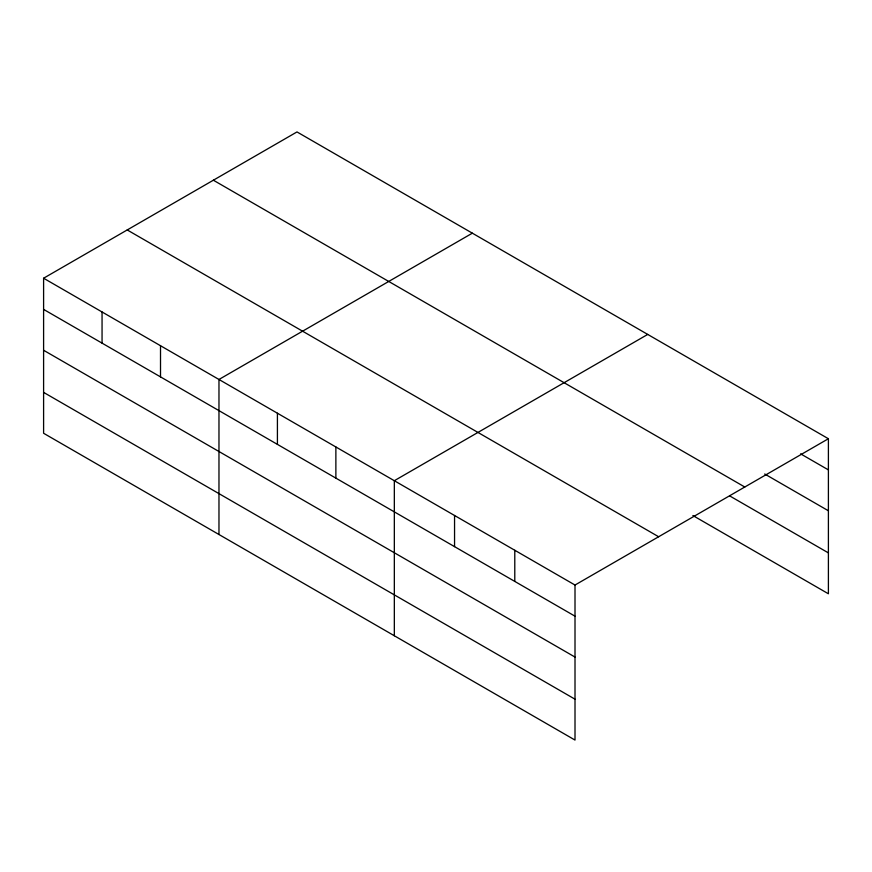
<?xml version="1.0" encoding="UTF-8"?>
<svg xmlns="http://www.w3.org/2000/svg" width="872" height="872" viewBox="0 0 872 872"><rect width="100%" height="100%" fill="white"/><g stroke="black" fill="none" stroke-linecap="round" stroke-linejoin="round"><path stroke-width="1.31" d="M575.008 657.063L575.008 585.036L43.6 278.223L43.6 433.264L575.008 740.066L575.008 657.063L43.6 350.261M692.891 515.537L828.4 593.778L828.4 438.736L296.992 131.934L43.6 278.223M472.352 233.173L218.97 379.473L218.97 534.514M647.722 334.423L394.329 480.712L394.329 635.753M575.008 585.036L828.4 438.736M800.605 453.843L828.4 469.888M764.7 473.997L828.4 510.774M213.368 180.21L744.786 487.012M729.951 496.059L828.4 552.892M127.214 229.946L658.633 536.749M43.6 309.386L575.008 616.188M43.6 392.378L575.008 699.191M514.785 550.265L514.785 581.417M454.552 515.494L454.552 546.646M335.873 446.965L335.873 478.129M277.416 413.219L277.416 444.371M160.513 345.726L160.513 376.878M102.057 311.969L102.057 343.132"/></g></svg>
